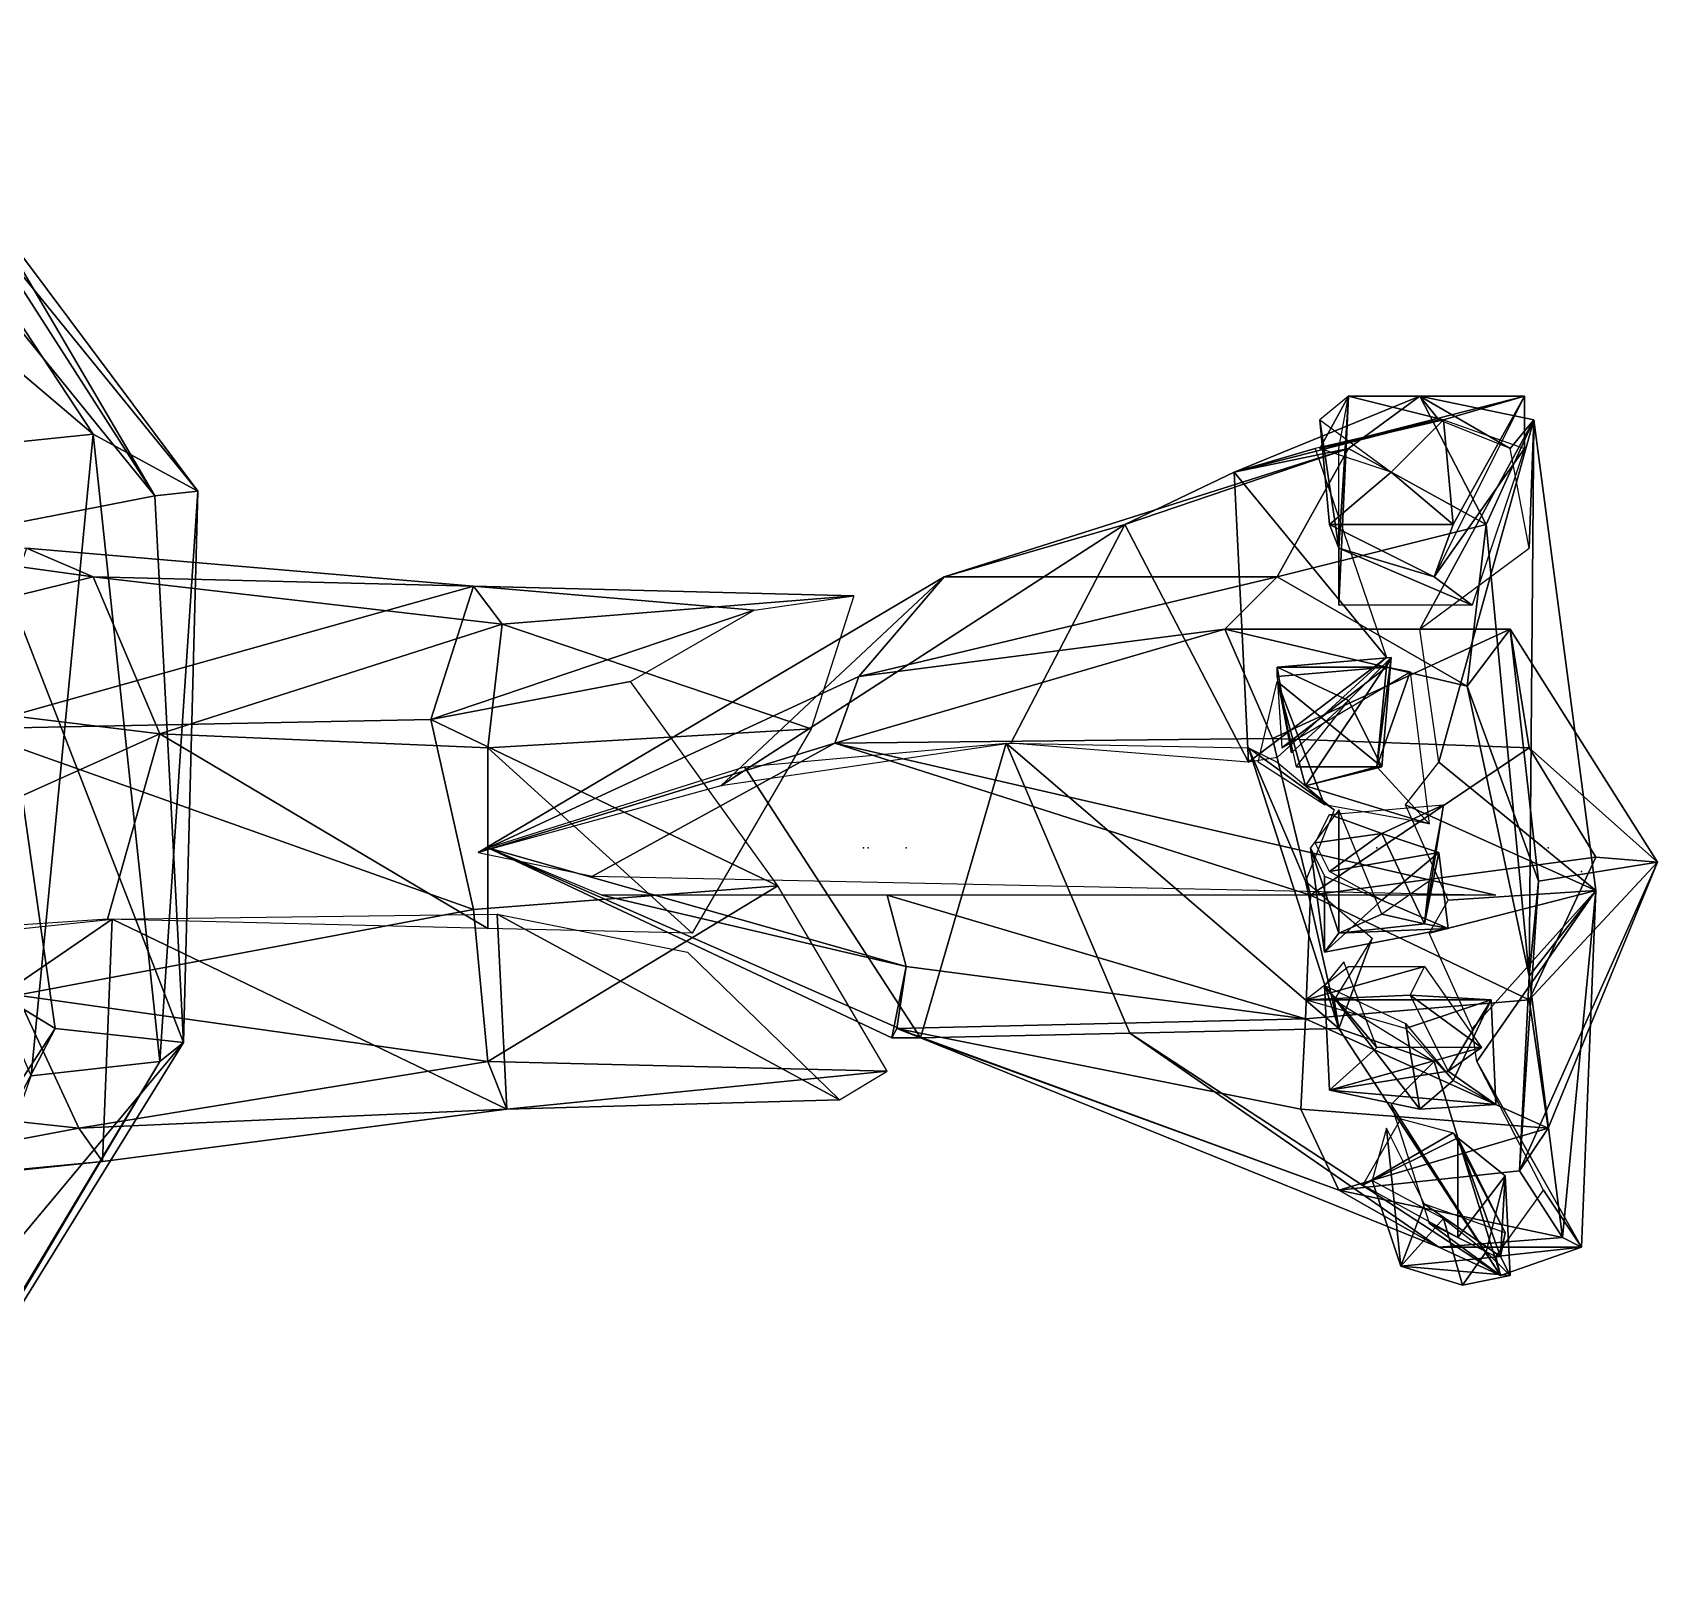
# Model space of a CAD drawing. Extents: x 4.9 to 9.1, y -6.1 to 13.5.
# Drawn here: x 8.079 to 8.649, y 6.919 to 7.456 of the extents above; entities that cross this region are included whole.
import ezdxf

# ---------------------------------------------------------------- set-up
doc = ezdxf.new("R2010")
doc.units = 0
doc.layers.get('0').update_dxf_attribs({"linetype": 'CONTINUOUS'})

msp = doc.modelspace()

# ---------------------------------------------------------------- linework, layer by layer
at = {"color": 0}
for p in [(8.37072, 7.17022, -3.465), (8.37239, 7.17022, -3.45833), (8.38572, 7.17022, -3.46833), (8.38572, 7.17022, -3.46667), (8.55072, 7.17022, -4.15333), (8.61072, 7.17022, -3.48667), (8.62239, 7.16189, -3.32667)]:
    msp.add_point(p, dxfattribs=at)
for points in [[(8.08239, 7.56689, -2.66333), (8.06739, 7.57189, -2.5), (8.03239, 7.44689, -2.51667)], [(8.01406, 7.44689, -2.71333), (8.08239, 7.56689, -2.66333), (8.02406, 7.44689, -2.65667)], [(8.08239, 7.56689, -2.66333), (8.01406, 7.44689, -2.71333), (8.05406, 7.55356, -2.775)], [(8.03239, 7.44689, -2.51667), (8.02406, 7.44689, -2.65667), (8.08239, 7.56689, -2.66333)], [(7.95739, 7.43689, -2.79667), (8.01406, 7.44689, -2.71333), (8.10072, 7.31522, -2.76)], [(8.00739, 7.43522, -2.32833), (8.12239, 7.29356, -2.49667), (8.03239, 7.44689, -2.51667)], [(8.01406, 7.44689, -2.71333), (8.02406, 7.44689, -2.65667), (8.13739, 7.29522, -2.65833)], [(8.13739, 7.29522, -2.65833), (8.10072, 7.31522, -2.76), (8.01406, 7.44689, -2.71333)], [(8.02406, 7.44689, -2.65667), (8.03239, 7.44689, -2.51667), (8.12239, 7.29356, -2.49667)], [(8.12239, 7.29356, -2.49667), (8.13739, 7.29522, -2.65833), (8.02406, 7.44689, -2.65667)], [(8.10072, 7.31522, -2.76), (7.98739, 7.30356, -2.86667), (7.95739, 7.43689, -2.79667)], [(8.12239, 7.29356, -2.49667), (8.00739, 7.43522, -2.32833), (8.06239, 7.28189, -2.31667)], [(8.54072, 7.31022, -3.77333), (8.56572, 7.32856, -3.90167), (8.50072, 7.30189, -3.93167)], [(8.57239, 7.32022, -3.99), (8.50072, 7.30189, -3.93167), (8.56572, 7.32856, -3.90167)], [(8.60239, 7.32856, -4.08333), (8.57406, 7.32022, -4.15), (8.53072, 7.31022, -4.14833)], [(8.53072, 7.32022, -4.14833), (8.53739, 7.27522, -4.07667), (8.54072, 7.32856, -4.08)], [(8.53072, 7.31022, -4.14833), (8.54072, 7.32856, -4.08), (8.60239, 7.32856, -4.08333)], [(8.54072, 7.32856, -4.08), (8.53072, 7.31022, -3.98833), (8.57406, 7.32022, -3.98333)], [(8.53739, 7.25522, -4.00167), (8.54072, 7.32856, -4.08), (8.53739, 7.27522, -4.07667)], [(8.54072, 7.32856, -4.08), (8.53739, 7.25522, -4.00167), (8.53739, 7.31022, -3.995)], [(8.57406, 7.32022, -3.98333), (8.60239, 7.32856, -4.08333), (8.54072, 7.32856, -4.08)], [(8.56572, 7.32856, -3.90167), (8.54072, 7.31022, -3.77333), (8.58906, 7.28356, -3.77667)], [(8.58906, 7.28356, -3.77667), (8.60572, 7.32022, -3.9), (8.56572, 7.32856, -3.90167)], [(8.59739, 7.31022, -3.99333), (8.56572, 7.32856, -3.90167), (8.60572, 7.32022, -3.9)], [(8.56572, 7.32856, -3.90167), (8.59739, 7.31022, -3.99333), (8.57239, 7.32022, -3.99)], [(8.57739, 7.28356, -4.16), (8.60239, 7.32856, -4.08333), (8.57072, 7.26522, -4.105)], [(8.60239, 7.31022, -3.98833), (8.57072, 7.26522, -4.105), (8.60239, 7.32856, -4.08333)], [(8.60239, 7.32856, -4.08333), (8.57739, 7.28356, -4.16), (8.57406, 7.32022, -4.15)], [(8.60239, 7.32856, -4.08333), (8.57406, 7.32022, -3.98333), (8.60239, 7.31022, -3.98833)], [(8.50072, 7.30189, -3.93167), (8.57239, 7.32022, -3.99), (8.52906, 7.31022, -3.99167)], [(8.55572, 7.30189, -4.16), (8.53406, 7.28356, -4.15167), (8.53072, 7.32022, -4.14833)], [(8.55572, 7.30189, -4.16), (8.53072, 7.31022, -4.14833), (8.57406, 7.32022, -4.15)], [(8.53739, 7.27522, -4.07667), (8.53072, 7.32022, -4.14833), (8.53406, 7.28356, -4.15167)], [(8.55572, 7.30189, -4.16), (8.57406, 7.32022, -4.15), (8.57739, 7.28356, -4.16)], [(8.60572, 7.32022, -3.9), (8.57239, 7.20022, -4.03833), (8.56572, 7.24689, -4.00667)], [(8.60572, 7.32022, -3.9), (8.56572, 7.24689, -4.00667), (8.60406, 7.27522, -4.005)], [(8.57239, 7.20022, -4.03833), (8.60572, 7.32022, -3.9), (8.62739, 7.15522, -3.895)], [(8.60572, 7.32022, -3.9), (8.58906, 7.28356, -3.77667), (8.60406, 7.12522, -3.76)], [(8.60572, 7.32022, -3.9), (8.60406, 7.27522, -4.005), (8.59739, 7.31022, -3.99333)], [(8.60406, 7.12522, -3.76), (8.62739, 7.15522, -3.895), (8.60572, 7.32022, -3.9)], [(7.98739, 7.30356, -2.86667), (8.10072, 7.31522, -2.76), (8.07906, 7.09022, -2.79)], [(8.12406, 7.09522, -2.67167), (8.07906, 7.09022, -2.79), (8.10072, 7.31522, -2.76)], [(8.10072, 7.31522, -2.76), (8.13739, 7.29522, -2.65833), (8.12406, 7.09522, -2.67167)], [(8.54072, 7.31022, -3.77333), (8.39906, 7.26522, -3.605), (8.51572, 7.26522, -3.61833)], [(8.39906, 7.26522, -3.605), (8.54072, 7.31022, -3.77333), (8.46239, 7.28356, -3.76833)], [(8.50072, 7.30189, -3.93167), (8.46239, 7.28356, -3.76833), (8.54072, 7.31022, -3.77333)], [(8.50072, 7.30189, -3.93167), (8.52906, 7.31022, -3.99167), (8.55406, 7.23689, -3.99333)], [(8.51572, 7.26522, -3.61833), (8.58906, 7.28356, -3.77667), (8.54072, 7.31022, -3.77333)], [(8.57072, 7.26522, -4.105), (8.60239, 7.31022, -3.98833), (8.58406, 7.25522, -4.00667)], [(8.46239, 7.28356, -3.76833), (8.50072, 7.30189, -3.93167), (8.50572, 7.20022, -3.93333)], [(8.55406, 7.23689, -3.99333), (8.50572, 7.20022, -3.93333), (8.50072, 7.30189, -3.93167)], [(8.55572, 7.30189, -4.16), (8.57739, 7.28356, -4.16), (8.53406, 7.28356, -4.15167)], [(8.06239, 7.28189, -2.31667), (8.13239, 7.10189, -2.48), (8.12239, 7.29356, -2.49667)], [(8.13739, 7.29522, -2.65833), (8.12239, 7.29356, -2.49667), (8.13239, 7.10189, -2.48)], [(8.13239, 7.10189, -2.48), (8.12406, 7.09522, -2.67167), (8.13739, 7.29522, -2.65833)], [(8.10072, 7.26522, -3.52167), (7.95906, 7.23022, -3.62333), (7.95572, 7.28522, -3.54333)], [(7.95572, 7.28522, -3.54333), (8.07739, 7.27522, -3.44), (8.10072, 7.26522, -3.52167)], [(8.04906, 7.13022, -2.17167), (8.08739, 7.10689, -2.30667), (8.06239, 7.28189, -2.31667)], [(8.13239, 7.10189, -2.48), (8.06239, 7.28189, -2.31667), (8.08739, 7.10689, -2.30667)], [(8.46239, 7.28356, -3.76833), (8.32072, 7.19189, -3.61167), (8.39906, 7.26522, -3.605)], [(8.32072, 7.19189, -3.61167), (8.46239, 7.28356, -3.76833), (8.42239, 7.20689, -3.76167)], [(8.50572, 7.20022, -3.93333), (8.42239, 7.20689, -3.76167), (8.46239, 7.28356, -3.76833)], [(8.58906, 7.28356, -3.77667), (8.51572, 7.26522, -3.61833), (8.58239, 7.22689, -3.62167)], [(8.57072, 7.26522, -4.105), (8.53406, 7.28356, -4.15167), (8.57739, 7.28356, -4.16)], [(8.53406, 7.28356, -4.15167), (8.57072, 7.26522, -4.105), (8.53739, 7.27522, -4.07667)], [(8.58239, 7.22689, -3.62167), (8.60406, 7.12522, -3.76), (8.58906, 7.28356, -3.77667)], [(8.23406, 7.26189, -3.43167), (8.07739, 7.27522, -3.44), (8.05572, 7.21189, -3.37333)], [(8.23406, 7.26189, -3.43167), (8.10072, 7.26522, -3.52167), (8.07739, 7.27522, -3.44)], [(8.58406, 7.25522, -4.00667), (8.53739, 7.27522, -4.07667), (8.57072, 7.26522, -4.105)], [(8.53739, 7.27522, -4.07667), (8.58406, 7.25522, -4.00667), (8.53739, 7.25522, -4.00167)], [(7.95906, 7.23022, -3.62333), (8.10072, 7.26522, -3.52167), (8.12406, 7.21022, -3.59)], [(8.24406, 7.24856, -3.51), (8.12406, 7.21022, -3.59), (8.10072, 7.26522, -3.52167)], [(8.10072, 7.26522, -3.52167), (8.23406, 7.26189, -3.43167), (8.24406, 7.24856, -3.51)], [(8.39906, 7.26522, -3.605), (8.23572, 7.16856, -3.43333), (8.36906, 7.23022, -3.455)], [(8.23572, 7.16856, -3.43333), (8.39906, 7.26522, -3.605), (8.32072, 7.19189, -3.61167)], [(8.51572, 7.26522, -3.61833), (8.36906, 7.23022, -3.455), (8.49739, 7.24689, -3.47167)], [(8.36906, 7.23022, -3.455), (8.51572, 7.26522, -3.61833), (8.39906, 7.26522, -3.605)], [(8.49739, 7.24689, -3.47167), (8.58239, 7.22689, -3.62167), (8.51572, 7.26522, -3.61833)], [(8.05572, 7.21189, -3.37333), (8.21906, 7.21522, -3.355), (8.23406, 7.26189, -3.43167)], [(8.33239, 7.25356, -3.41167), (8.23406, 7.26189, -3.43167), (8.21906, 7.21522, -3.355)], [(8.36739, 7.25856, -3.50333), (8.24406, 7.24856, -3.51), (8.23406, 7.26189, -3.43167)], [(8.23406, 7.26189, -3.43167), (8.33239, 7.25356, -3.41167), (8.36739, 7.25856, -3.50333)], [(8.24406, 7.24856, -3.51), (8.36739, 7.25856, -3.50333), (8.35239, 7.21189, -3.57)], [(8.21906, 7.21522, -3.355), (8.28906, 7.22856, -3.35), (8.33239, 7.25356, -3.41167)], [(8.12406, 7.21022, -3.59), (8.24406, 7.24856, -3.51), (8.23906, 7.20522, -3.57333)], [(8.35239, 7.21189, -3.57), (8.23906, 7.20522, -3.57333), (8.24406, 7.24856, -3.51)], [(8.49739, 7.24689, -3.47167), (8.36072, 7.20689, -3.31167), (8.51406, 7.20856, -3.32)], [(8.36072, 7.20689, -3.31167), (8.49739, 7.24689, -3.47167), (8.36906, 7.23022, -3.455)], [(8.51406, 7.20856, -3.32), (8.59739, 7.24689, -3.48167), (8.49739, 7.24689, -3.47167)], [(8.58239, 7.22689, -3.62167), (8.49739, 7.24689, -3.47167), (8.59739, 7.24689, -3.48167)], [(8.59739, 7.24689, -3.48167), (8.51406, 7.20856, -3.32), (8.60406, 7.20522, -3.32333)], [(8.59739, 7.24689, -3.48167), (8.60739, 7.15856, -3.61833), (8.58239, 7.22689, -3.62167)], [(8.60406, 7.20522, -3.32333), (8.64906, 7.16522, -3.48), (8.59739, 7.24689, -3.48167)], [(8.60739, 7.15856, -3.61833), (8.59739, 7.24689, -3.48167), (8.64906, 7.16522, -3.48)], [(8.50572, 7.20022, -3.93333), (8.55406, 7.23689, -3.99333), (8.51572, 7.20189, -3.995)], [(8.54072, 7.22189, -4.16667), (8.51572, 7.23356, -4.16333), (8.55572, 7.23689, -4.15167)], [(8.55406, 7.23356, -4.08167), (8.55572, 7.23689, -4.15167), (8.51572, 7.23356, -4.16333)], [(8.52572, 7.19189, -4.08667), (8.55239, 7.19856, -4.16), (8.55572, 7.23689, -4.15167)], [(8.55572, 7.23689, -4.15167), (8.55072, 7.19856, -4.08667), (8.52572, 7.19189, -4.08667)], [(8.54072, 7.22189, -4.16667), (8.55572, 7.23689, -4.15167), (8.55239, 7.19856, -4.16)], [(8.55572, 7.23689, -4.15167), (8.55406, 7.23356, -4.08167), (8.55072, 7.19856, -4.08667)], [(8.12406, 7.21022, -3.59), (7.95739, 7.13522, -3.65), (7.95906, 7.23022, -3.62333)], [(8.21906, 7.21522, -3.355), (8.34072, 7.15689, -3.36167), (8.28906, 7.22856, -3.35)], [(8.36072, 7.20689, -3.31167), (8.36906, 7.23022, -3.455), (8.23572, 7.16856, -3.43333)], [(8.51572, 7.22856, -4.07167), (8.53239, 7.18522, -4.00167), (8.50906, 7.20022, -3.99833)], [(8.54072, 7.22189, -4.16667), (8.52072, 7.20356, -4.165), (8.51572, 7.23356, -4.16333)], [(8.51572, 7.23022, -4.08333), (8.51572, 7.23356, -4.16333), (8.52072, 7.20356, -4.165)], [(8.51572, 7.23356, -4.16333), (8.51572, 7.23022, -4.08333), (8.55406, 7.23356, -4.08167)], [(8.51739, 7.20522, -4), (8.55406, 7.23356, -4.08167), (8.51572, 7.23022, -4.08333)], [(8.51572, 7.22856, -4.07167), (8.52239, 7.19856, -4.165), (8.55239, 7.19856, -4.16)], [(8.55239, 7.19856, -4.16), (8.52572, 7.19189, -4.08667), (8.51572, 7.22856, -4.07167)], [(8.53239, 7.18522, -4.00167), (8.51572, 7.22856, -4.07167), (8.52572, 7.19189, -4.08667)], [(8.55406, 7.23356, -4.08167), (8.51739, 7.20522, -4), (8.56239, 7.23189, -4.015)], [(8.56239, 7.23189, -4.015), (8.55072, 7.19856, -4.08667), (8.55406, 7.23356, -4.08167)], [(8.55072, 7.19856, -4.08667), (8.56239, 7.23189, -4.015), (8.56906, 7.17856, -4.035)], [(8.60406, 7.12522, -3.76), (8.58239, 7.22689, -3.62167), (8.60739, 7.15856, -3.61833)], [(8.54072, 7.22189, -4.16667), (8.55239, 7.19856, -4.16), (8.52239, 7.19856, -4.165)], [(8.05572, 7.21189, -3.37333), (8.23406, 7.14856, -3.37), (8.21906, 7.21522, -3.355)], [(8.23406, 7.14856, -3.37), (8.05572, 7.21189, -3.37333), (8.07406, 7.11856, -3.39667)], [(8.34072, 7.15689, -3.36167), (8.21906, 7.21522, -3.355), (8.23406, 7.14856, -3.37)], [(8.23906, 7.20522, -3.57333), (8.35239, 7.21189, -3.57), (8.31072, 7.14022, -3.58333)], [(7.95739, 7.13522, -3.65), (8.12406, 7.21022, -3.59), (8.10572, 7.14522, -3.60667)], [(8.23906, 7.14189, -3.58667), (8.10572, 7.14522, -3.60667), (8.12406, 7.21022, -3.59)], [(8.12406, 7.21022, -3.59), (8.23906, 7.20522, -3.57333), (8.23906, 7.14189, -3.58667)], [(8.23572, 7.16856, -3.43333), (8.27572, 7.16022, -3.32833), (8.36072, 7.20689, -3.31167)], [(8.59239, 7.15356, -3.30167), (8.36072, 7.20689, -3.31167), (8.27572, 7.16022, -3.32833)], [(8.42072, 7.20689, -3.765), (8.39072, 7.10356, -3.6), (8.32906, 7.19856, -3.61)], [(8.52739, 7.15356, -3.29333), (8.51406, 7.20856, -3.32), (8.36072, 7.20689, -3.31167)], [(8.36072, 7.20689, -3.31167), (8.59239, 7.15356, -3.30167), (8.52739, 7.15356, -3.29333)], [(8.39072, 7.10356, -3.6), (8.42072, 7.20689, -3.765), (8.46406, 7.10522, -3.75833)], [(8.53739, 7.10689, -3.90833), (8.46406, 7.10522, -3.75833), (8.42072, 7.20689, -3.765)], [(8.42072, 7.20689, -3.765), (8.50572, 7.20522, -3.92833), (8.53739, 7.10689, -3.90833)], [(8.52739, 7.15356, -3.29333), (8.60406, 7.20522, -3.32333), (8.51406, 7.20856, -3.32)], [(8.31072, 7.14022, -3.58333), (8.23906, 7.14189, -3.58667), (8.23906, 7.20522, -3.57333)], [(8.52572, 7.15856, -3.99833), (8.53739, 7.10689, -3.90833), (8.50572, 7.20522, -3.92833)], [(8.50572, 7.20522, -3.92833), (8.51572, 7.20022, -4), (8.53572, 7.18356, -4.005)], [(8.50572, 7.20522, -3.92833), (8.53572, 7.18356, -4.005), (8.52572, 7.15856, -3.99833)], [(8.52739, 7.15356, -3.29333), (8.62739, 7.16689, -3.32), (8.60406, 7.20522, -3.32333)], [(8.62739, 7.15522, -3.895), (8.56072, 7.18522, -4.035), (8.57239, 7.20022, -4.03833)], [(8.64906, 7.16522, -3.48), (8.60406, 7.20522, -3.32333), (8.62739, 7.16689, -3.32)], [(8.23906, 7.17022, -3.43333), (8.32906, 7.19856, -3.61), (8.39072, 7.10356, -3.6)], [(8.56906, 7.17856, -4.035), (8.52572, 7.19189, -4.08667), (8.55072, 7.19856, -4.08667)], [(8.52572, 7.19189, -4.08667), (8.56906, 7.17856, -4.035), (8.53239, 7.18522, -4.00167)], [(8.53739, 7.18356, -4.00333), (8.52739, 7.17022, -4.07167), (8.53739, 7.14022, -4.07167)], [(8.55239, 7.17522, -4.05833), (8.53406, 7.18189, -4.00667), (8.57406, 7.18522, -4.03)], [(8.53739, 7.14022, -4.07167), (8.55239, 7.14689, -3.99167), (8.53739, 7.18356, -4.00333)], [(8.57406, 7.18522, -4.03), (8.56739, 7.14356, -4.05333), (8.55239, 7.17522, -4.05833)], [(8.62739, 7.15522, -3.895), (8.57572, 7.15189, -4.025), (8.56072, 7.18522, -4.035)], [(8.56739, 7.14356, -4.05333), (8.57406, 7.18522, -4.03), (8.56906, 7.15856, -4.01833)], [(8.53406, 7.18189, -4.00667), (8.55239, 7.17522, -4.05833), (8.52906, 7.17189, -4.075)], [(8.53406, 7.16189, -4.13667), (8.52906, 7.17189, -4.075), (8.55239, 7.17522, -4.05833)], [(8.55239, 7.17522, -4.05833), (8.57239, 7.16856, -4.13167), (8.53406, 7.16189, -4.13667)], [(8.57239, 7.16856, -4.13167), (8.55239, 7.17522, -4.05833), (8.56739, 7.14356, -4.05333)], [(8.23906, 7.17022, -3.43333), (8.38572, 7.12856, -3.33833), (8.27906, 7.15356, -3.33167)], [(8.38572, 7.12856, -3.33833), (8.23906, 7.17022, -3.43333), (8.38072, 7.10356, -3.455)], [(8.39072, 7.10356, -3.6), (8.38072, 7.10356, -3.455), (8.23906, 7.17022, -3.43333)], [(8.52739, 7.17022, -4.07167), (8.53239, 7.16022, -4.14333), (8.53239, 7.13356, -4.13333)], [(8.53239, 7.13356, -4.13333), (8.53739, 7.14022, -4.07167), (8.52739, 7.17022, -4.07167)], [(8.52739, 7.15356, -3.29333), (8.60406, 7.11689, -3.32667), (8.62739, 7.16689, -3.32)], [(8.55239, 7.15189, -4.14333), (8.53406, 7.16189, -4.13667), (8.57239, 7.16856, -4.13167)], [(8.55239, 7.15189, -4.14333), (8.57239, 7.16856, -4.13167), (8.57572, 7.14189, -4.12667)], [(8.56739, 7.14356, -4.05333), (8.57572, 7.14189, -4.12667), (8.57239, 7.16856, -4.13167)], [(8.64906, 7.16522, -3.48), (8.62739, 7.16689, -3.32), (8.60406, 7.11689, -3.32667)], [(8.55239, 7.15189, -4.14333), (8.53239, 7.13356, -4.13333), (8.53239, 7.16022, -4.14333)], [(8.60072, 7.05689, -3.605), (8.64906, 7.16522, -3.48), (8.61072, 7.07189, -3.46833)], [(8.64906, 7.16522, -3.48), (8.60072, 7.05689, -3.605), (8.60739, 7.15856, -3.61833)], [(8.60406, 7.11689, -3.32667), (8.61072, 7.07189, -3.46833), (8.64906, 7.16522, -3.48)], [(8.34072, 7.15689, -3.36167), (8.23406, 7.14856, -3.37), (8.23906, 7.09522, -3.43)], [(8.23906, 7.09522, -3.43), (8.37906, 7.09189, -3.41), (8.34072, 7.15689, -3.36167)], [(8.53739, 7.10689, -3.90833), (8.52572, 7.15856, -3.99833), (8.54906, 7.13856, -3.97833)], [(8.56739, 7.14356, -4.05333), (8.56906, 7.15856, -4.01833), (8.55239, 7.14689, -3.99167)], [(8.62739, 7.15522, -3.895), (8.58406, 7.10689, -3.99167), (8.56906, 7.14022, -4.01333)], [(8.62739, 7.15522, -3.895), (8.56906, 7.14022, -4.01333), (8.57572, 7.15189, -4.025)], [(8.62739, 7.15522, -3.895), (8.58572, 7.09522, -3.96333), (8.58406, 7.10689, -3.99167)], [(8.58572, 7.09522, -3.96333), (8.62739, 7.15522, -3.895), (8.62239, 7.03022, -3.85167)], [(8.60406, 7.12522, -3.76), (8.60739, 7.15856, -3.61833), (8.60072, 7.05689, -3.605)], [(8.62739, 7.15522, -3.895), (8.60406, 7.12522, -3.76), (8.61572, 7.03356, -3.73833)], [(8.61572, 7.03356, -3.73833), (8.62239, 7.03022, -3.85167), (8.62739, 7.15522, -3.895)], [(8.07406, 7.11856, -3.39667), (8.23906, 7.09522, -3.43), (8.23406, 7.14856, -3.37)], [(8.37906, 7.15356, -3.29833), (8.27906, 7.15356, -3.33167), (8.38572, 7.12856, -3.33833)], [(8.52572, 7.11022, -3.32833), (8.52739, 7.15356, -3.29333), (8.37906, 7.15356, -3.29833)], [(8.37906, 7.15356, -3.29833), (8.38572, 7.12856, -3.33833), (8.52572, 7.11022, -3.32833)], [(8.52739, 7.15356, -3.29333), (8.52572, 7.11022, -3.32833), (8.60406, 7.11689, -3.32667)], [(8.55239, 7.15189, -4.14333), (8.57572, 7.14189, -4.12667), (8.53239, 7.13356, -4.13333)], [(8.10739, 7.14522, -3.60667), (7.96406, 7.04689, -3.58333), (7.96406, 7.13022, -3.64333)], [(7.96406, 7.04689, -3.58333), (8.10739, 7.14522, -3.60667), (8.10406, 7.06022, -3.545)], [(8.24572, 7.07856, -3.51667), (8.10406, 7.06022, -3.545), (8.10739, 7.14522, -3.60667)], [(8.10739, 7.14522, -3.60667), (8.24239, 7.14689, -3.58667), (8.24572, 7.07856, -3.51667)], [(8.36239, 7.08189, -3.50167), (8.24572, 7.07856, -3.51667), (8.24239, 7.14689, -3.58667)], [(8.24239, 7.14689, -3.58667), (8.30906, 7.13356, -3.57833), (8.36239, 7.08189, -3.50167)], [(8.55239, 7.14689, -3.99167), (8.53739, 7.14022, -4.07167), (8.56739, 7.14356, -4.05333)], [(8.57572, 7.14189, -4.12667), (8.56739, 7.14356, -4.05333), (8.53739, 7.14022, -4.07167)], [(8.53739, 7.14022, -4.07167), (8.53239, 7.13356, -4.13333), (8.57572, 7.14189, -4.12667)], [(8.53739, 7.10689, -3.90833), (8.54906, 7.13856, -3.97833), (8.53572, 7.11689, -3.96667)], [(8.08739, 7.10689, -2.30667), (8.04906, 7.13022, -2.17167), (7.99572, 6.96689, -2.165)], [(8.38572, 7.12856, -3.33833), (8.38072, 7.10356, -3.455), (8.38239, 7.10689, -3.455)], [(8.38239, 7.10689, -3.455), (8.52572, 7.11022, -3.32833), (8.38572, 7.12856, -3.33833)], [(8.56739, 7.12856, -4.00667), (8.56239, 7.11856, -4.04667), (8.52572, 7.11689, -4.03)], [(8.52572, 7.11689, -4.03), (8.54072, 7.12856, -3.97667), (8.56739, 7.12856, -4.00667)], [(8.53239, 7.12189, -4.03333), (8.55072, 7.10022, -3.96167), (8.53906, 7.13022, -3.98)], [(8.56239, 7.11856, -4.04667), (8.56739, 7.12856, -4.00667), (8.58739, 7.10022, -3.98333)], [(8.53239, 7.12189, -4.03333), (8.56072, 7.10856, -4.095), (8.56572, 7.07856, -4.09)], [(8.56572, 7.07856, -4.09), (8.53406, 7.08522, -4.025), (8.53239, 7.12189, -4.03333)], [(8.55072, 7.10022, -3.96167), (8.53239, 7.12189, -4.03333), (8.53406, 7.08522, -4.025)], [(8.60072, 7.05689, -3.605), (8.61572, 7.03356, -3.73833), (8.60406, 7.12522, -3.76)], [(7.92572, 7.09022, -3.41), (8.09572, 7.07189, -3.46667), (8.07406, 7.11856, -3.39667)], [(8.23906, 7.09522, -3.43), (8.07406, 7.11856, -3.39667), (8.09572, 7.07189, -3.46667)], [(8.59072, 7.11689, -4.08833), (8.52572, 7.11689, -4.03), (8.56239, 7.11856, -4.04667)], [(8.52572, 7.11689, -4.03), (8.59072, 7.11689, -4.08833), (8.56072, 7.10689, -4.095)], [(8.61072, 7.07189, -3.46833), (8.60406, 7.11689, -3.32667), (8.52572, 7.11022, -3.32833)], [(8.53739, 7.10689, -3.90833), (8.53572, 7.11689, -3.96667), (8.57072, 7.09522, -3.955)], [(8.57739, 7.08856, -4.09833), (8.56072, 7.10689, -4.095), (8.59072, 7.11689, -4.08833)], [(8.59072, 7.11689, -4.08833), (8.56239, 7.11856, -4.04667), (8.57572, 7.09189, -4.02833)], [(8.58739, 7.10022, -3.98333), (8.57572, 7.09189, -4.02833), (8.56239, 7.11856, -4.04667)], [(8.57572, 7.09189, -4.02833), (8.59239, 7.08022, -4.075), (8.59072, 7.11689, -4.08833)], [(8.57739, 7.08856, -4.09833), (8.59072, 7.11689, -4.08833), (8.59239, 7.08022, -4.075)], [(8.52572, 7.11022, -3.32833), (8.38239, 7.10689, -3.455), (8.52406, 7.07856, -3.46333)], [(8.52572, 7.11022, -3.32833), (8.52406, 7.07856, -3.46333), (8.61072, 7.07189, -3.46833)], [(8.57739, 7.08856, -4.09833), (8.56572, 7.07856, -4.09), (8.56072, 7.10856, -4.095)], [(7.99572, 6.96689, -2.165), (8.00572, 6.95022, -2.31), (8.08739, 7.10689, -2.30667)], [(8.13239, 7.10189, -2.48), (8.08739, 7.10689, -2.30667), (8.00572, 6.95022, -2.31)], [(8.39072, 7.10356, -3.6), (8.38239, 7.10689, -3.455), (8.38072, 7.10356, -3.455)], [(8.53739, 7.05022, -3.60833), (8.52406, 7.07856, -3.46333), (8.38239, 7.10689, -3.455)], [(8.38239, 7.10689, -3.455), (8.39072, 7.10356, -3.6), (8.53739, 7.05022, -3.60833)], [(8.39072, 7.10356, -3.6), (8.46406, 7.10522, -3.75833), (8.57239, 7.03022, -3.74667)], [(8.57239, 7.03022, -3.74667), (8.53739, 7.05022, -3.60833), (8.39072, 7.10356, -3.6)], [(8.46406, 7.10522, -3.75833), (8.53739, 7.10689, -3.90833), (8.59406, 7.02022, -3.855)], [(8.59406, 7.02022, -3.855), (8.57239, 7.03022, -3.74667), (8.46406, 7.10522, -3.75833)], [(8.57072, 7.09522, -3.955), (8.59406, 7.02022, -3.855), (8.53739, 7.10689, -3.90833)], [(8.00572, 6.95022, -2.31), (8.01906, 6.91856, -2.485), (8.13239, 7.10189, -2.48)], [(8.12406, 7.09522, -2.67167), (8.13239, 7.10189, -2.48), (8.01906, 6.91856, -2.485)], [(8.58739, 7.10022, -3.98333), (8.53406, 7.08522, -4.025), (8.57572, 7.09189, -4.02833)], [(8.53406, 7.08522, -4.025), (8.58739, 7.10022, -3.98333), (8.55072, 7.10022, -3.96167)], [(8.01906, 6.91856, -2.485), (8.01906, 6.92022, -2.67667), (8.12406, 7.09522, -2.67167)], [(8.07906, 7.09022, -2.79), (8.12406, 7.09522, -2.67167), (8.01906, 6.92022, -2.67667)], [(8.09572, 7.07189, -3.46667), (8.24572, 7.07856, -3.51667), (8.23906, 7.09522, -3.43)], [(8.37906, 7.09189, -3.41), (8.23906, 7.09522, -3.43), (8.24572, 7.07856, -3.51667)], [(8.24572, 7.07856, -3.51667), (8.36239, 7.08189, -3.50167), (8.37906, 7.09189, -3.41)], [(8.59239, 7.08022, -4.075), (8.57572, 7.09189, -4.02833), (8.53406, 7.08522, -4.025)], [(8.59406, 7.02022, -3.855), (8.57072, 7.09522, -3.955), (8.55572, 7.08022, -3.95167)], [(8.62239, 7.03022, -3.85167), (8.60906, 7.05022, -3.94833), (8.58572, 7.09522, -3.96333)], [(8.09572, 7.07189, -3.46667), (7.92572, 7.09022, -3.41), (7.94572, 7.04356, -3.495)], [(8.57739, 7.08856, -4.09833), (8.59239, 7.08022, -4.075), (8.56572, 7.07856, -4.09)], [(8.53406, 7.08522, -4.025), (8.56572, 7.07856, -4.09), (8.59239, 7.08022, -4.075)], [(8.59406, 7.02022, -3.855), (8.55572, 7.08022, -3.95167), (8.56906, 7.03856, -3.94)], [(8.24572, 7.07856, -3.51667), (8.09572, 7.07189, -3.46667), (8.10406, 7.06022, -3.545)], [(8.53739, 7.05022, -3.60833), (8.61072, 7.07189, -3.46833), (8.52406, 7.07856, -3.46333)], [(8.54572, 7.05189, -4.00333), (8.55906, 7.07522, -3.95167), (8.57739, 7.07022, -3.95667)], [(7.94572, 7.04356, -3.495), (8.10406, 7.06022, -3.545), (8.09572, 7.07189, -3.46667)], [(8.61072, 7.07189, -3.46833), (8.53739, 7.05022, -3.60833), (8.60072, 7.05689, -3.605)], [(8.57739, 7.07022, -3.95667), (8.57906, 7.06856, -3.99667), (8.54572, 7.05189, -4.00333)], [(8.57906, 7.03356, -4.05167), (8.54572, 7.05189, -4.00333), (8.57906, 7.06856, -3.99667)], [(8.55406, 7.07189, -3.955), (8.54906, 7.05356, -4.00667), (8.55906, 7.02356, -3.99167)], [(8.55906, 7.02356, -3.99167), (8.56739, 7.04522, -3.93667), (8.55406, 7.07189, -3.955)], [(8.57906, 7.06856, -3.99667), (8.57739, 7.07022, -3.95667), (8.59572, 7.03522, -3.94)], [(8.57906, 7.06856, -3.99667), (8.59572, 7.05522, -4.045), (8.57906, 7.03356, -4.05167)], [(8.59572, 7.05522, -4.045), (8.57906, 7.06856, -3.99667), (8.59406, 7.02689, -3.985)], [(8.59572, 7.03522, -3.94), (8.59406, 7.02689, -3.985), (8.57906, 7.06856, -3.99667)], [(8.10406, 7.06022, -3.545), (7.94572, 7.04356, -3.495), (7.96406, 7.04689, -3.58333)], [(8.61572, 7.03356, -3.73833), (8.60072, 7.05689, -3.605), (8.53739, 7.05022, -3.60833)], [(8.57406, 7.04022, -4.04833), (8.55906, 7.02356, -3.99167), (8.54906, 7.05356, -4.00667)], [(8.58906, 7.02856, -4.05333), (8.57906, 7.03356, -4.05167), (8.59572, 7.05522, -4.045)], [(8.58906, 7.02856, -4.05333), (8.59572, 7.05522, -4.045), (8.59739, 7.02022, -4.03833)], [(8.59406, 7.02689, -3.985), (8.59739, 7.02022, -4.03833), (8.59572, 7.05522, -4.045)], [(8.53739, 7.05022, -3.60833), (8.57239, 7.03022, -3.74667), (8.61572, 7.03356, -3.73833)], [(8.62239, 7.03022, -3.85167), (8.59239, 7.02689, -3.93833), (8.60906, 7.05022, -3.94833)], [(8.56739, 7.04522, -3.93667), (8.55906, 7.02356, -3.99167), (8.59406, 7.02689, -3.985)], [(8.55906, 7.02356, -3.99167), (8.57406, 7.04022, -4.04833), (8.58072, 7.01689, -4.03667)], [(8.59406, 7.02689, -3.985), (8.59572, 7.03522, -3.94), (8.56739, 7.04522, -3.93667)], [(8.58906, 7.02856, -4.05333), (8.58072, 7.01689, -4.03667), (8.57406, 7.04022, -4.04833)], [(8.59406, 7.02022, -3.855), (8.56906, 7.03856, -3.94), (8.59239, 7.02689, -3.93833)], [(8.62239, 7.03022, -3.85167), (8.61572, 7.03356, -3.73833), (8.57239, 7.03022, -3.74667)], [(8.57239, 7.03022, -3.74667), (8.59406, 7.02022, -3.855), (8.62239, 7.03022, -3.85167)], [(8.59239, 7.02689, -3.93833), (8.62239, 7.03022, -3.85167), (8.59406, 7.02022, -3.855)], [(8.59739, 7.02022, -4.03833), (8.59406, 7.02689, -3.985), (8.55906, 7.02356, -3.99167)], [(8.55906, 7.02356, -3.99167), (8.58072, 7.01689, -4.03667), (8.59739, 7.02022, -4.03833)], [(8.58906, 7.02856, -4.05333), (8.59739, 7.02022, -4.03833), (8.58072, 7.01689, -4.03667)]]:
    msp.add_3dface(points, dxfattribs=at)

doc.saveas('drawing.dxf')
